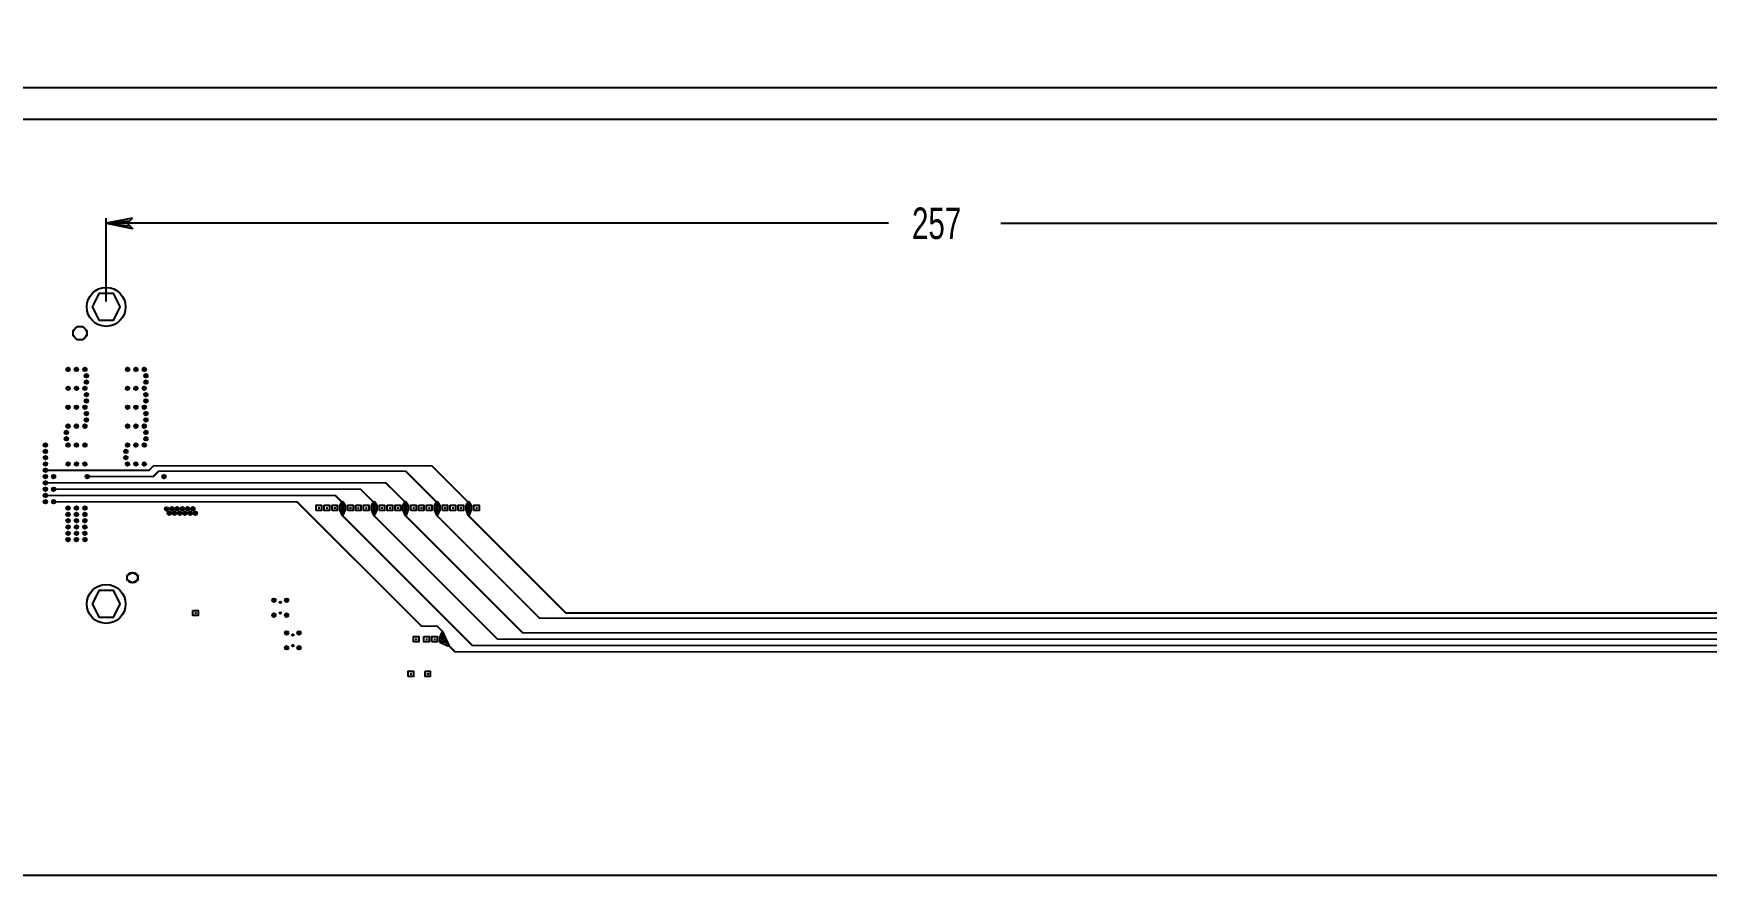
# Model space of a CAD drawing. Extents: x -65 to 700, y -155 to 755.
# Drawn here: x 16.1 to 175.3, y 150 to 230.2 of the extents above; entities that cross this region are included whole.
import ezdxf

# ---------------------------------------------------------------- set-up
doc = ezdxf.new("R2010")
doc.units = 0
for name, color, linetype in [('BOARD_GEOMETRY_DIMENSION', 212, 'CONTINUOUS'), ('BOARD_GEOMETRY_OUTLINE', 254, 'CONTINUOUS'), ('ETCH_BOTTOM', 30, 'CONTINUOUS'), ('MANUFACTURING_NCBACKDRILL-16-4', 85, 'CONTINUOUS'), ('MANUFACTURING_NCBACKDRILL-16-6', 85, 'CONTINUOUS'), ('MANUFACTURING_NCLEGEND-1-16', 85, 'CONTINUOUS'), ('PIN_BOTTOM', 30, 'CONTINUOUS'), ('VIA_CLASS_BOTTOM', 30, 'CONTINUOUS')]:
    doc.layers.add(name, color=color, linetype=linetype)

# ---------------------------------------------------------------- blocks, each defined once
blk = doc.blocks.new('FIGURE_SQUARE')
blk.add_lwpolyline([(-0.5, -0.5), (-0.5, 0.5), (0.5, 0.5), (0.5, -0.5)], close=True)
blk = doc.blocks.new('FIGURE_CROSS')
for points in [[(-0.5, 0), (0.5, 0)], [(0, 0.5), (0, -0.5)]]:
    blk.add_lwpolyline(points)
blk = doc.blocks.new('FIGURE_HEX')
blk.add_lwpolyline([(-0.5, 0), (-0.25, 0.5), (0.25, 0.5), (0.5, 0), (0.25, -0.5), (-0.25, -0.5)], close=True)
blk = doc.blocks.new('FIGURE_OCT')
blk.add_lwpolyline([(-0.5, -0.2071), (-0.5, 0.2071), (-0.2071, 0.5), (0.2071, 0.5), (0.5, 0.2071), (0.5, -0.2071), (0.2071, -0.5), (-0.2071, -0.5)], close=True)

msp = doc.modelspace()

# ---------------------------------------------------------------- linework, layer by layer
at = {"layer": 'BOARD_GEOMETRY_DIMENSION'}
for points in [[(23, 212.1), (25.25, 211.85), (25, 212.1), (23, 212.1), (25.25, 212.35), (25.5, 212.6)], [(25.5, 212.6), (23, 212.1), (25.5, 211.6), (25, 212.1), (25.5, 212.6)], [(23, 204.64), (23, 212.6)], [(97.45, 212.1), (23, 212.1)], [(108.15, 212.1), (280, 212.1)]]:
    msp.add_lwpolyline(points, dxfattribs=at)
at = {"layer": 'BOARD_GEOMETRY_OUTLINE'}
for points in [[(0, 297), (222.5, 297), (222.5, 260.455, 0.410035), (223, 259.955), (229.75, 259.955), (230, 259.705), (230, 241.725), (229.75, 241.475), (223, 241.475, 0.006409), (222.9875, 241.4752, 0.414214), (222.4998, 240.9875, 0.006409), (222.5, 240.975), (222.5, 225), (0, 225)], [(0, 222), (272.5, 222), (272.5, 185.455, 0.410035), (273, 184.955), (279.75, 184.955), (280, 184.705), (280, 166.725), (279.75, 166.475), (273, 166.475, 0.006409), (272.9875, 166.4752, 0.414214), (272.4998, 165.9875, 0.006409), (272.5, 165.975), (272.5, 150), (0, 150)]]:
    msp.add_lwpolyline(points, format="xyb", close=True, dxfattribs=at)
at = {"layer": 'ETCH_BOTTOM', "const_width": 0.169}
for points in [[(57.5, 185), (57.5, 185.5), (54, 189), (27.5, 189), (27.085, 188.585), (17.22, 188.585)], [(54.5, 185), (54.5, 185.5), (51.5, 188.5), (28, 188.5), (27.485, 187.985), (21.2, 187.985)], [(17.22, 187.385), (49.615, 187.385), (51.5, 185.5), (51.5, 185)], [(18, 186.785), (47.215, 186.785), (48.5, 185.5), (48.5, 185)], [(17.22, 186.185), (44.815, 186.185), (45.5, 185.5), (45.5, 185)], [(55.0146, 172.4854), (55.0146, 173.2354), (54.5, 173.75), (53, 173.75), (41.165, 185.585), (18, 185.585)], [(277.43, 171.9), (57.85, 171.9), (45.5, 184.25), (45.5, 185)], [(277.43, 172.5), (60.25, 172.5), (48.5, 184.25), (48.5, 185)], [(277.43, 173.1), (62.65, 173.1), (51.5, 184.25), (51.5, 185)], [(54.5, 185), (54.5, 184.25), (64.25, 174.5), (275.0025, 174.5), (275.8025, 173.7), (277.43, 173.7)], [(57.5, 185), (57.5, 184.25), (66.75, 175), (275.5582, 175), (276.2582, 174.3), (277.43, 174.3)], [(277.43, 171.3), (56.2, 171.3), (55.0146, 172.4854)]]:
    msp.add_lwpolyline(points, dxfattribs=at)
at = {"layer": 'ETCH_BOTTOM'}
for points in [[(45.4405, 185.5576), (45.25, 185.25), (45.5, 184.9789), (45.75, 185.25), (45.5595, 185.5576, 0.411765)], [(45.5716, 184.3058), (45.75, 184.75), (45.5, 185.0211), (45.25, 184.75), (45.4284, 184.3058, 0.55392)], [(48.4405, 185.5576), (48.25, 185.25), (48.5, 184.9789), (48.75, 185.25), (48.5595, 185.5576, 0.411765)], [(48.5716, 184.3058), (48.75, 184.75), (48.5, 185.0211), (48.25, 184.75), (48.4284, 184.3058, 0.55392)], [(51.4405, 185.5576), (51.25, 185.25), (51.5, 184.9789), (51.75, 185.25), (51.5595, 185.5576, 0.411765)], [(51.5716, 184.3058), (51.75, 184.75), (51.5, 185.0211), (51.25, 184.75), (51.4284, 184.3058, 0.55392)], [(54.4405, 185.5576), (54.25, 185.25), (54.5, 184.9789), (54.75, 185.25), (54.5595, 185.5576, 0.411765)], [(54.5716, 184.3058), (54.75, 184.75), (54.5, 185.0211), (54.25, 184.75), (54.4284, 184.3058, 0.55392)], [(57.4405, 185.5576), (57.25, 185.25), (57.5, 184.9789), (57.75, 185.25), (57.5595, 185.5576, 0.411765)], [(57.5716, 184.3058), (57.75, 184.75), (57.5, 185.0211), (57.25, 184.75), (57.4284, 184.3058, 0.55392)], [(54.943, 173.1796), (54.7646, 172.7354), (55.0146, 172.4643), (55.2646, 172.7354), (55.0862, 173.1796, 0.55392)], [(55.6375, 171.971), (55.2646, 172.7354), (54.9997, 172.5003), (54.7646, 172.2354), (55.529, 171.8625, 0.640781)]]:
    msp.add_lwpolyline(points, format="xyb", close=True, dxfattribs=at)
at = {"layer": 'PIN_BOTTOM'}
for points in [[(43.7501, 185.25), (44.2501, 185.25), (44.2501, 184.75), (43.7501, 184.75)], [(45.25, 185.25), (45.75, 185.25), (45.75, 184.75), (45.25, 184.75)], [(46.75, 185.25), (47.25, 185.25), (47.25, 184.75), (46.75, 184.75)], [(48.25, 185.25), (48.75, 185.25), (48.75, 184.75), (48.25, 184.75)], [(49.7501, 185.25), (50.2501, 185.25), (50.2501, 184.75), (49.7501, 184.75)], [(51.25, 185.25), (51.75, 185.25), (51.75, 184.75), (51.25, 184.75)], [(52.75, 185.25), (53.25, 185.25), (53.25, 184.75), (52.75, 184.75)], [(54.25, 185.25), (54.75, 185.25), (54.75, 184.75), (54.25, 184.75)], [(55.7501, 185.25), (56.2501, 185.25), (56.2501, 184.75), (55.7501, 184.75)], [(57.25, 185.25), (57.75, 185.25), (57.75, 184.75), (57.25, 184.75)], [(31.25, 175.25), (31.75, 175.25), (31.75, 174.75), (31.25, 174.75)], [(53.2497, 172.7504), (53.7497, 172.7504), (53.7497, 172.2504), (53.2497, 172.2504)], [(54.7646, 172.7354), (55.2646, 172.7354), (55.2646, 172.2354), (54.7646, 172.2354)], [(53.35, 169.45), (53.85, 169.45), (53.85, 168.95), (53.35, 168.95)]]:
    msp.add_lwpolyline(points, close=True, dxfattribs=at)
for centre, radius in [((23, 204.14), 1.85), ((20.5, 201.64), 0.65), ((25.5, 178.36), 0.5), ((23, 175.86), 1.85), ((39.5662, 176.009), 0.075), ((39.5662, 174.991), 0.075), ((40.7639, 172.9), 0.075), ((40.7639, 171.882), 0.075)]:
    msp.add_circle(centre, radius, dxfattribs=at)
at = {"layer": 'VIA_CLASS_BOTTOM'}
for points in [[(43, 184.75), (43, 185.25), (43.5, 185.25), (43.5, 184.75)], [(44.5001, 184.75), (44.5001, 185.25), (45.0001, 185.25), (45.0001, 184.75)], [(46, 184.75), (46, 185.25), (46.5, 185.25), (46.5, 184.75)], [(47.5, 184.75), (47.5, 185.25), (48, 185.25), (48, 184.75)], [(49, 184.75), (49, 185.25), (49.5, 185.25), (49.5, 184.75)], [(50.5001, 184.75), (50.5001, 185.25), (51.0001, 185.25), (51.0001, 184.75)], [(52, 184.75), (52, 185.25), (52.5, 185.25), (52.5, 184.75)], [(53.5, 184.75), (53.5, 185.25), (54, 185.25), (54, 184.75)], [(55, 184.75), (55, 185.25), (55.5, 185.25), (55.5, 184.75)], [(56.5001, 184.75), (56.5001, 185.25), (57.0001, 185.25), (57.0001, 184.75)], [(58, 184.75), (58, 185.25), (58.5, 185.25), (58.5, 184.75)], [(52.25, 172.25), (52.25, 172.75), (52.75, 172.75), (52.75, 172.25)], [(54, 172.25), (54, 172.75), (54.5, 172.75), (54.5, 172.25)], [(51.75, 168.95), (51.75, 169.45), (52.25, 169.45), (52.25, 168.95)]]:
    msp.add_lwpolyline(points, close=True, dxfattribs=at)
for centre in [(19.37, 198.185), (20.17, 198.185), (20.97, 198.185), (21.12, 197.585), (25.03, 198.185), (25.83, 198.185), (26.63, 198.185), (26.78, 197.585), (19.37, 196.385), (20.17, 196.385), (20.97, 196.385), (21.12, 196.985), (21.12, 195.785), (25.03, 196.385), (25.83, 196.385), (26.63, 196.385), (26.78, 196.985), (26.78, 195.785), (19.37, 194.585), (20.17, 194.585), (20.97, 194.585), (21.12, 195.185), (25.03, 194.585), (25.83, 194.585), (26.63, 194.585), (26.78, 195.185), (19.37, 192.785), (20.17, 192.785), (20.97, 192.785), (21.12, 193.985), (21.12, 193.385), (25.03, 192.785), (25.83, 192.785), (26.63, 192.785), (26.78, 193.985), (26.78, 193.385), (17.22, 190.985), (19.22, 192.185), (19.22, 191.585), (19.37, 190.985), (20.17, 190.985), (20.97, 190.985), (25.03, 190.985), (25.83, 190.985), (26.63, 190.985), (26.78, 192.185), (26.78, 191.585), (17.22, 190.385), (17.22, 189.785), (24.88, 190.385), (24.88, 189.785), (17.22, 189.185), (17.22, 188.585), (17.22, 187.985), (18, 187.985), (19.37, 189.185), (20.17, 189.185), (20.97, 189.185), (21.2, 187.985), (25.03, 189.185), (25.83, 189.185), (26.63, 189.185), (28.5, 187.985), (17.22, 187.385), (17.22, 186.785), (17.22, 186.185), (18, 186.785), (17.22, 185.585), (18, 185.585), (19.37, 184.985), (20.17, 184.985), (20.97, 184.985), (28.75, 184.91), (29.25, 184.925), (29.75, 184.925), (30.25, 184.925), (30.75, 184.925), (31.25, 184.925), (19.37, 184.385), (19.37, 183.785), (19.37, 183.185), (20.17, 184.385), (20.17, 183.785), (20.17, 183.185), (20.97, 184.385), (20.97, 183.785), (20.97, 183.185), (29, 184.5), (29.5, 184.5), (30, 184.5), (30.5, 184.5), (31, 184.5), (31.5, 184.5), (19.37, 182.585), (19.37, 181.985), (20.17, 182.585), (20.17, 181.985), (20.97, 182.585), (20.97, 181.985), (38.9662, 176.209), (40.1662, 176.209), (38.9662, 174.791), (40.1662, 174.791), (40.1639, 173.1), (41.3639, 173.1), (40.1639, 171.682), (41.3639, 171.682)]:
    msp.add_circle(centre, 0.175, dxfattribs=at)

# ---------------------------------------------------------------- block references
at = {"layer": 'MANUFACTURING_NCBACKDRILL-16-4'}
for p, xscale, yscale in [((26.78, 197.585), 0.2, 0.2), ((26.78, 196.985), 0.2, 0.2), ((26.78, 195.785), 0.2, 0.2), ((26.78, 195.185), 0.2, 0.2), ((26.78, 193.985), 0.2, 0.2), ((26.78, 193.385), 0.2, 0.2), ((26.78, 192.185), 0.2, 0.2), ((26.78, 191.585), 0.2, 0.2), ((24.88, 190.385), 0.2, 0.2), ((24.88, 189.785), 0.2, 0.2), ((39.5662, 176.009), 0.15, 0.15), ((39.5662, 174.991), 0.15, 0.15)]:
    msp.add_blockref('FIGURE_CROSS', p, dxfattribs=dict(at, xscale=xscale, yscale=yscale))
at = {"layer": 'MANUFACTURING_NCBACKDRILL-16-6'}
for p, xscale, yscale in [((21.12, 197.585), 0.2, 0.2), ((21.12, 196.985), 0.2, 0.2), ((21.12, 195.785), 0.2, 0.2), ((21.12, 195.185), 0.2, 0.2), ((21.12, 193.985), 0.2, 0.2), ((21.12, 193.385), 0.2, 0.2), ((19.22, 192.185), 0.2, 0.2), ((19.22, 191.585), 0.2, 0.2), ((17.22, 190.385), 0.2, 0.2), ((17.22, 189.785), 0.2, 0.2), ((40.7639, 172.9), 0.15, 0.15), ((40.7639, 171.882), 0.15, 0.15)]:
    msp.add_blockref('FIGURE_CROSS', p, dxfattribs=dict(at, xscale=xscale, yscale=yscale))
at = {"layer": 'MANUFACTURING_NCLEGEND-1-16'}
for name, p, xscale, yscale in [('FIGURE_HEX', (23, 204.14), 2.6, 2.6), ('FIGURE_OCT', (20.5, 201.64), 1.3, 1.3), ('FIGURE_SQUARE', (19.37, 198.185), 0.2, 0.2), ('FIGURE_SQUARE', (20.17, 198.185), 0.2, 0.2), ('FIGURE_SQUARE', (20.97, 198.185), 0.2, 0.2), ('FIGURE_SQUARE', (21.12, 197.585), 0.2, 0.2), ('FIGURE_SQUARE', (25.03, 198.185), 0.2, 0.2), ('FIGURE_SQUARE', (25.83, 198.185), 0.2, 0.2), ('FIGURE_SQUARE', (26.63, 198.185), 0.2, 0.2), ('FIGURE_SQUARE', (26.78, 197.585), 0.2, 0.2), ('FIGURE_SQUARE', (19.37, 196.385), 0.2, 0.2), ('FIGURE_SQUARE', (20.17, 196.385), 0.2, 0.2), ('FIGURE_SQUARE', (20.97, 196.385), 0.2, 0.2), ('FIGURE_SQUARE', (21.12, 196.985), 0.2, 0.2), ('FIGURE_SQUARE', (21.12, 195.785), 0.2, 0.2), ('FIGURE_SQUARE', (25.03, 196.385), 0.2, 0.2), ('FIGURE_SQUARE', (25.83, 196.385), 0.2, 0.2), ('FIGURE_SQUARE', (26.63, 196.385), 0.2, 0.2), ('FIGURE_SQUARE', (26.78, 196.985), 0.2, 0.2), ('FIGURE_SQUARE', (26.78, 195.785), 0.2, 0.2), ('FIGURE_SQUARE', (19.37, 194.585), 0.2, 0.2), ('FIGURE_SQUARE', (20.17, 194.585), 0.2, 0.2), ('FIGURE_SQUARE', (20.97, 194.585), 0.2, 0.2), ('FIGURE_SQUARE', (21.12, 195.185), 0.2, 0.2), ('FIGURE_SQUARE', (25.03, 194.585), 0.2, 0.2), ('FIGURE_SQUARE', (25.83, 194.585), 0.2, 0.2), ('FIGURE_SQUARE', (26.63, 194.585), 0.2, 0.2), ('FIGURE_SQUARE', (26.78, 195.185), 0.2, 0.2), ('FIGURE_SQUARE', (19.37, 192.785), 0.2, 0.2), ('FIGURE_SQUARE', (20.17, 192.785), 0.2, 0.2), ('FIGURE_SQUARE', (20.97, 192.785), 0.2, 0.2), ('FIGURE_SQUARE', (21.12, 193.985), 0.2, 0.2), ('FIGURE_SQUARE', (21.12, 193.385), 0.2, 0.2), ('FIGURE_SQUARE', (25.03, 192.785), 0.2, 0.2), ('FIGURE_SQUARE', (25.83, 192.785), 0.2, 0.2), ('FIGURE_SQUARE', (26.63, 192.785), 0.2, 0.2), ('FIGURE_SQUARE', (26.78, 193.985), 0.2, 0.2), ('FIGURE_SQUARE', (26.78, 193.385), 0.2, 0.2), ('FIGURE_SQUARE', (19.22, 192.185), 0.2, 0.2), ('FIGURE_SQUARE', (19.22, 191.585), 0.2, 0.2), ('FIGURE_SQUARE', (26.78, 192.185), 0.2, 0.2), ('FIGURE_SQUARE', (26.78, 191.585), 0.2, 0.2), ('FIGURE_SQUARE', (17.22, 190.985), 0.2, 0.2), ('FIGURE_SQUARE', (17.22, 190.385), 0.2, 0.2), ('FIGURE_SQUARE', (17.22, 189.785), 0.2, 0.2), ('FIGURE_SQUARE', (19.37, 190.985), 0.2, 0.2), ('FIGURE_SQUARE', (20.17, 190.985), 0.2, 0.2), ('FIGURE_SQUARE', (20.97, 190.985), 0.2, 0.2), ('FIGURE_SQUARE', (24.88, 190.385), 0.2, 0.2), ('FIGURE_SQUARE', (24.88, 189.785), 0.2, 0.2), ('FIGURE_SQUARE', (25.03, 190.985), 0.2, 0.2), ('FIGURE_SQUARE', (25.83, 190.985), 0.2, 0.2), ('FIGURE_SQUARE', (26.63, 190.985), 0.2, 0.2), ('FIGURE_SQUARE', (17.22, 189.185), 0.2, 0.2), ('FIGURE_SQUARE', (17.22, 188.585), 0.2, 0.2), ('FIGURE_SQUARE', (17.22, 187.985), 0.2, 0.2), ('FIGURE_SQUARE', (18, 187.985), 0.2, 0.2), ('FIGURE_SQUARE', (19.37, 189.185), 0.2, 0.2), ('FIGURE_SQUARE', (20.17, 189.185), 0.2, 0.2), ('FIGURE_SQUARE', (20.97, 189.185), 0.2, 0.2), ('FIGURE_SQUARE', (21.2, 187.985), 0.2, 0.2), ('FIGURE_SQUARE', (25.03, 189.185), 0.2, 0.2), ('FIGURE_SQUARE', (25.83, 189.185), 0.2, 0.2), ('FIGURE_SQUARE', (26.63, 189.185), 0.2, 0.2), ('FIGURE_SQUARE', (28.5, 187.985), 0.2, 0.2), ('FIGURE_SQUARE', (17.22, 187.385), 0.2, 0.2), ('FIGURE_SQUARE', (17.22, 186.785), 0.2, 0.2), ('FIGURE_SQUARE', (18, 186.785), 0.2, 0.2), ('FIGURE_SQUARE', (17.22, 186.185), 0.2, 0.2), ('FIGURE_SQUARE', (17.22, 185.585), 0.2, 0.2), ('FIGURE_SQUARE', (18, 185.585), 0.2, 0.2), ('FIGURE_SQUARE', (19.37, 184.985), 0.2, 0.2), ('FIGURE_SQUARE', (20.17, 184.985), 0.2, 0.2), ('FIGURE_SQUARE', (20.97, 184.985), 0.2, 0.2), ('FIGURE_SQUARE', (28.75, 184.91), 0.2, 0.2), ('FIGURE_SQUARE', (29.25, 184.925), 0.2, 0.2), ('FIGURE_SQUARE', (29.75, 184.925), 0.2, 0.2), ('FIGURE_SQUARE', (30.25, 184.925), 0.2, 0.2), ('FIGURE_SQUARE', (30.75, 184.925), 0.2, 0.2), ('FIGURE_SQUARE', (31.25, 184.925), 0.2, 0.2), ('FIGURE_CROSS', (43.25, 185), 0.15, 0.15), ('FIGURE_CROSS', (44.0001, 185), 0.15, 0.15), ('FIGURE_CROSS', (44.7501, 185), 0.15, 0.15), ('FIGURE_CROSS', (45.5, 185), 0.15, 0.15), ('FIGURE_CROSS', (46.25, 185), 0.15, 0.15), ('FIGURE_CROSS', (47, 185), 0.15, 0.15), ('FIGURE_CROSS', (47.75, 185), 0.15, 0.15), ('FIGURE_CROSS', (48.5, 185), 0.15, 0.15), ('FIGURE_CROSS', (49.25, 185), 0.15, 0.15), ('FIGURE_CROSS', (50.0001, 185), 0.15, 0.15), ('FIGURE_CROSS', (50.7501, 185), 0.15, 0.15), ('FIGURE_CROSS', (51.5, 185), 0.15, 0.15), ('FIGURE_CROSS', (52.25, 185), 0.15, 0.15), ('FIGURE_CROSS', (53, 185), 0.15, 0.15), ('FIGURE_CROSS', (53.75, 185), 0.15, 0.15), ('FIGURE_CROSS', (54.5, 185), 0.15, 0.15), ('FIGURE_CROSS', (55.25, 185), 0.15, 0.15), ('FIGURE_CROSS', (56.0001, 185), 0.15, 0.15), ('FIGURE_CROSS', (56.7501, 185), 0.15, 0.15), ('FIGURE_CROSS', (57.5, 185), 0.15, 0.15), ('FIGURE_CROSS', (58.25, 185), 0.15, 0.15), ('FIGURE_SQUARE', (19.37, 184.385), 0.2, 0.2), ('FIGURE_SQUARE', (19.37, 183.785), 0.2, 0.2), ('FIGURE_SQUARE', (19.37, 183.185), 0.2, 0.2), ('FIGURE_SQUARE', (20.17, 184.385), 0.2, 0.2), ('FIGURE_SQUARE', (20.17, 183.785), 0.2, 0.2), ('FIGURE_SQUARE', (20.17, 183.185), 0.2, 0.2), ('FIGURE_SQUARE', (20.97, 184.385), 0.2, 0.2), ('FIGURE_SQUARE', (20.97, 183.785), 0.2, 0.2), ('FIGURE_SQUARE', (20.97, 183.185), 0.2, 0.2), ('FIGURE_SQUARE', (29, 184.5), 0.2, 0.2), ('FIGURE_SQUARE', (29.5, 184.5), 0.2, 0.2), ('FIGURE_SQUARE', (30, 184.5), 0.2, 0.2), ('FIGURE_SQUARE', (30.5, 184.5), 0.2, 0.2), ('FIGURE_SQUARE', (31, 184.5), 0.2, 0.2), ('FIGURE_SQUARE', (31.5, 184.5), 0.2, 0.2), ('FIGURE_SQUARE', (19.37, 182.585), 0.2, 0.2), ('FIGURE_SQUARE', (19.37, 181.985), 0.2, 0.2), ('FIGURE_SQUARE', (20.17, 182.585), 0.2, 0.2), ('FIGURE_SQUARE', (20.17, 181.985), 0.2, 0.2), ('FIGURE_SQUARE', (20.97, 182.585), 0.2, 0.2), ('FIGURE_SQUARE', (20.97, 181.985), 0.2, 0.2), ('FIGURE_HEX', (23, 175.86), 2.6, 2.6), ('FIGURE_SQUARE', (38.9662, 176.209), 0.2, 0.2), ('FIGURE_CROSS', (39.5662, 176.009), 0.15, 0.15), ('FIGURE_SQUARE', (40.1662, 176.209), 0.2, 0.2), ('FIGURE_CROSS', (31.5, 175), 0.15, 0.15), ('FIGURE_SQUARE', (38.9662, 174.791), 0.2, 0.2), ('FIGURE_CROSS', (39.5662, 174.991), 0.15, 0.15), ('FIGURE_SQUARE', (40.1662, 174.791), 0.2, 0.2), ('FIGURE_SQUARE', (40.1639, 173.1), 0.2, 0.2), ('FIGURE_CROSS', (40.7639, 172.9), 0.15, 0.15), ('FIGURE_SQUARE', (41.3639, 173.1), 0.2, 0.2), ('FIGURE_CROSS', (52.5, 172.5), 0.15, 0.15), ('FIGURE_CROSS', (53.4997, 172.5004), 0.15, 0.15), ('FIGURE_CROSS', (54.25, 172.5), 0.15, 0.15), ('FIGURE_CROSS', (55.0146, 172.4854), 0.15, 0.15), ('FIGURE_SQUARE', (40.1639, 171.682), 0.2, 0.2), ('FIGURE_CROSS', (40.7639, 171.882), 0.15, 0.15), ('FIGURE_SQUARE', (41.3639, 171.682), 0.2, 0.2), ('FIGURE_CROSS', (52, 169.2), 0.15, 0.15), ('FIGURE_CROSS', (53.6, 169.2), 0.15, 0.15)]:
    msp.add_blockref(name, p, dxfattribs=dict(at, xscale=xscale, yscale=yscale))
at = {"layer": 'MANUFACTURING_NCLEGEND-1-16', "rotation": 90}
msp.add_blockref('FIGURE_HEX', (25.5, 178.36), dxfattribs=at)

# ---------------------------------------------------------------- texts
at = {"layer": 'BOARD_GEOMETRY_DIMENSION', "width": 0.7}
msp.add_text('257', height=3, dxfattribs=at).set_placement((99.7, 210.6))

doc.saveas('drawing.dxf')
